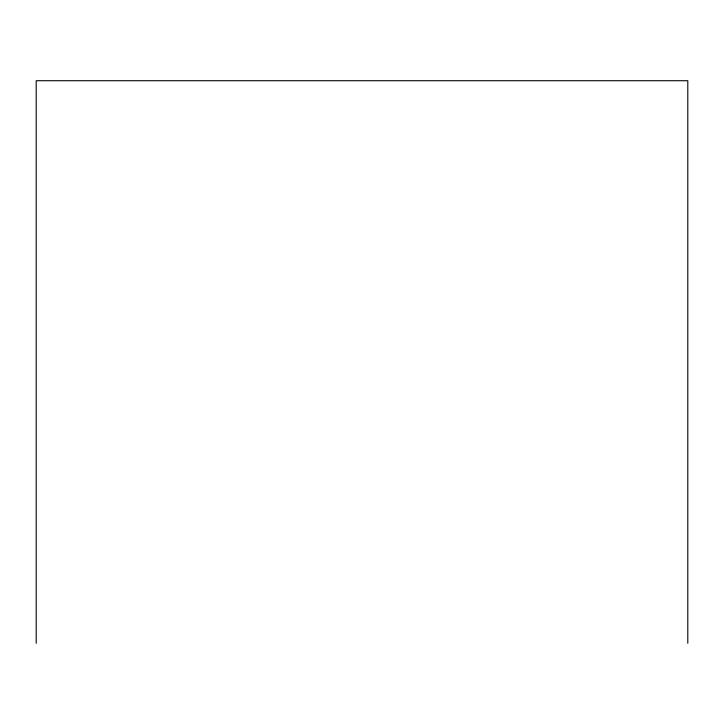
<?xml version="1.0" encoding="UTF-8"?>
<svg xmlns="http://www.w3.org/2000/svg" width="724" height="724" viewBox="0 0 724 724"><rect width="100%" height="100%" fill="white"/><g stroke="black" fill="none" stroke-linecap="round" stroke-linejoin="round"><path stroke-width="1.09" d="M687.8 643.283L687.8 80.717L36.2 80.717L36.2 643.283"/></g></svg>
